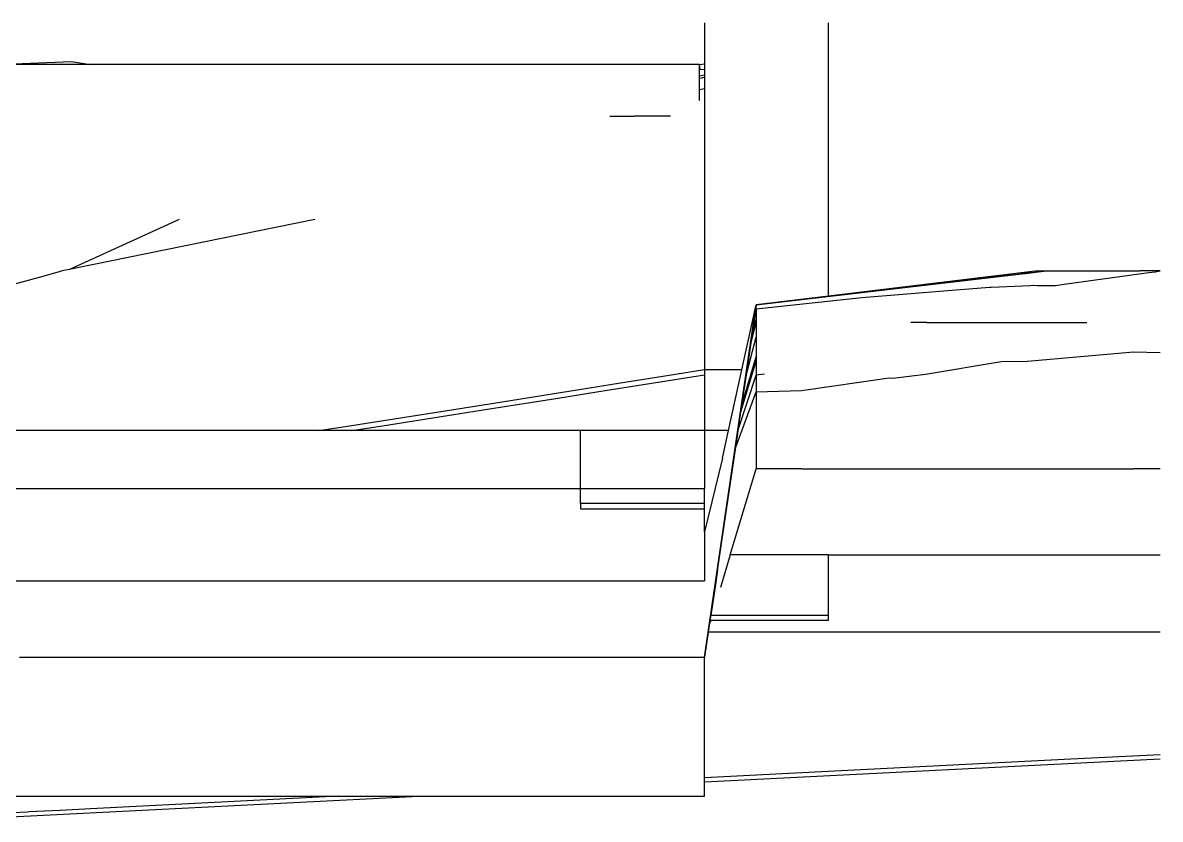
# Model space of a CAD drawing. Extents: x -30.9 to 30.9, y -11.7 to 11.7.
# Drawn here: x 8.9 to 30.93, y -3.76 to 11.67 of the extents above; entities that cross this region are included whole.
import ezdxf

# ---------------------------------------------------------------- set-up
doc = ezdxf.new("R2010")
doc.units = 0
doc.layers.get('0').update_dxf_attribs({"linetype": 'CONTINUOUS'})
doc.layers.add('SECTIONCUTEDGES', color=7, linetype='CONTINUOUS')

msp = doc.modelspace()

# ---------------------------------------------------------------- linework, layer by layer
for p, q in [((22.107, 11.673), (22.107, 11.651)), ((22.107, 11.651), (22.107, 11.428)), ((24.509, 8.863), (24.509, 11.673)), ((22.107, 11.428), (22.107, 10.877)), ((8.36, 10.863), (9.849, 10.923)), ((9.851, 10.863), (8.36, 10.863)), ((9.849, 10.923), (10.214, 10.863)), ((10.214, 10.863), (9.851, 10.863)), ((10.941, 10.863), (10.214, 10.863)), ((12.151, 10.863), (10.941, 10.863)), ((19.551, 10.863), (12.151, 10.863)), ((22.007, 10.863), (19.551, 10.863)), ((22.007, 10.863), (22.107, 10.877)), ((22.007, 10.642), (22.007, 10.863)), ((22.021, 10.764), (22.007, 10.863)), ((22.107, 10.877), (22.107, 10.776)), ((22.007, 10.642), (22.107, 10.666)), ((22.007, 10.591), (22.007, 10.642)), ((22.107, 10.611), (22.007, 10.591)), ((22.007, 10.403), (22.007, 10.591)), ((22.021, 10.764), (22.107, 10.776)), ((22.107, 10.776), (22.107, 10.666)), ((22.107, 10.666), (22.107, 10.611)), ((22.107, 10.611), (22.107, 10.418)), ((22.007, 10.376), (22.007, 10.403)), ((22.107, 10.392), (22.007, 10.376)), ((22.007, 10.235), (22.007, 10.376)), ((22.107, 10.418), (22.107, 10.392)), ((22.107, 10.392), (22.107, 10.256)), ((22.007, 10.226), (22.007, 10.235)), ((22.007, 10.165), (22.007, 10.226)), ((22.107, 10.256), (22.107, 10.247)), ((22.107, 10.247), (22.107, 10.041)), ((22.107, 10.041), (22.107, 9.863)), ((20.275, 9.863), (20.327, 9.863)), ((20.327, 9.863), (20.751, 9.863)), ((21.451, 9.863), (20.751, 9.863)), ((22.107, 9.863), (22.107, 9.374)), ((22.107, 9.374), (22.107, 9.327)), ((22.107, 9.327), (22.107, 9.004)), ((22.107, 9.004), (22.107, 8.951)), ((22.107, 8.951), (22.107, 8.922)), ((22.107, 8.922), (22.107, 8.863)), ((22.107, 8.863), (22.107, 8.286)), ((24.509, 8.739), (24.509, 8.863)), ((24.509, 7.863), (24.509, 8.739)), ((22.107, 8.286), (22.107, 7.863)), ((11.931, 7.863), (9.806, 6.893)), ((14.561, 7.863), (9.866, 6.905)), ((22.107, 7.863), (22.107, 7.417)), ((24.509, 7.803), (24.509, 7.863)), ((24.509, 7.781), (24.509, 7.803)), ((24.509, 7.709), (24.509, 7.781)), ((24.509, 7.357), (24.509, 7.709)), ((22.107, 7.417), (22.107, 7.247)), ((24.509, 6.867), (24.509, 7.357)), ((22.107, 7.247), (22.107, 6.863)), ((9.229, 6.746), (9.661, 6.863)), ((9.806, 6.893), (9.661, 6.863)), ((9.866, 6.905), (9.806, 6.893)), ((22.107, 6.863), (22.107, 6.767)), ((23.107, 6.206), (28.721, 6.863)), ((24.509, 6.865), (24.509, 6.867)), ((24.509, 6.863), (24.509, 6.865)), ((28.561, 6.863), (24.509, 6.378)), ((24.509, 6.422), (24.509, 6.863)), ((28.326, 6.816), (28.471, 6.833)), ((28.476, 6.834), (28.337, 6.818)), ((28.471, 6.833), (28.731, 6.863)), ((28.721, 6.863), (28.476, 6.834)), ((28.561, 6.863), (28.721, 6.863)), ((28.721, 6.863), (28.731, 6.863)), ((28.731, 6.863), (28.981, 6.863)), ((28.981, 6.863), (30.531, 6.863)), ((30.933, 6.863), (30.531, 6.863)), ((7.905, 6.385), (9.229, 6.746)), ((22.107, 6.767), (22.107, 6.253)), ((23.107, 6.205), (26.593, 6.613)), ((28.215, 6.804), (26.593, 6.613)), ((26.593, 6.613), (28.199, 6.801)), ((28.199, 6.801), (28.326, 6.816)), ((28.337, 6.818), (28.215, 6.804)), ((24.509, 6.378), (24.509, 6.422)), ((22.107, 6.253), (22.107, 5.949)), ((22.107, -0.617), (23.107, 6.21)), ((23.107, 6.206), (22.107, -0.617)), ((23.107, 6.205), (22.107, -0.617)), ((22.829, 4.948), (23.107, 6.21)), ((24.509, 6.378), (23.107, 6.21)), ((23.107, 6.206), (23.107, 6.21)), ((23.107, 6.205), (23.107, 6.206)), ((23.107, 6.152), (23.107, 6.205)), ((22.107, -0.617), (23.107, 6.152)), ((22.107, -0.617), (23.107, 6.143)), ((22.107, 5.949), (22.107, 5.911)), ((23.107, 6.095), (23.093, 6.036)), ((23.107, 6.143), (23.107, 6.152)), ((23.107, 6.127), (23.107, 6.143)), ((23.107, 6.127), (23.107, 6.095)), ((23.107, 6.095), (23.107, 5.926)), ((22.107, 5.911), (22.107, 5.889)), ((22.107, 5.889), (22.107, 5.863)), ((22.107, 5.863), (22.107, 5.064)), ((23.009, 5.469), (23.107, 5.863)), ((23.031, 5.614), (23.107, 5.926)), ((23.107, 5.926), (23.107, 5.863)), ((23.107, 5.863), (23.107, 5.581)), ((26.411, 5.863), (26.101, 5.863)), ((26.411, 5.863), (26.861, 5.863)), ((26.861, 5.863), (27.481, 5.863)), ((27.481, 5.863), (29.511, 5.863)), ((22.924, 4.893), (23.107, 5.581)), ((23.107, 5.581), (23.107, 5.197)), ((28.362, 5.117), (30.413, 5.296)), ((30.413, 5.296), (30.933, 5.285)), ((22.824, 4.212), (23.107, 5.161)), ((22.831, 4.265), (23.107, 5.197)), ((23.058, 4.948), (23.107, 5.109)), ((23.058, 4.948), (23.107, 5.107)), ((23.107, 5.197), (23.107, 5.161)), ((23.107, 5.161), (23.107, 5.109)), ((23.107, 5.109), (23.107, 5.107)), ((23.107, 5.107), (23.107, 4.863)), ((26.388, 4.863), (27.85, 5.111)), ((27.85, 5.111), (28.362, 5.117)), ((20.058, 4.527), (22.107, 4.851)), ((20.317, 4.669), (21.544, 4.863)), ((21.544, 4.863), (22.107, 4.952)), ((22.107, 5.064), (22.107, 4.952)), ((22.107, 4.948), (22.107, 4.952)), ((22.107, 4.948), (22.107, 4.948)), ((22.829, 4.948), (22.107, 4.948)), ((22.107, 4.948), (22.107, 4.948)), ((22.108, 4.948), (22.107, 4.948)), ((22.107, 4.948), (22.107, 4.851)), ((22.107, 4.851), (22.107, 4.709)), ((22.57, 3.77), (22.829, 4.948)), ((22.763, 3.806), (23.107, 4.848)), ((22.812, 4.137), (23.058, 4.948)), ((22.813, 4.14), (23.058, 4.948)), ((23.058, 4.948), (23.058, 4.948)), ((23.271, 4.863), (23.107, 4.848)), ((23.107, 4.863), (23.107, 4.848)), ((23.107, 4.848), (23.107, 4.524)), ((25.756, 4.784), (26.388, 4.863)), ((19.839, 4.593), (20.317, 4.669)), ((22.107, 4.709), (22.107, 4.281)), ((23.986, 4.548), (25.681, 4.796)), ((25.681, 4.796), (25.756, 4.784)), ((18.185, 4.331), (19.839, 4.593)), ((19.23, 4.395), (20.058, 4.527)), ((22.711, 3.45), (23.107, 4.524)), ((23.107, 4.524), (23.986, 4.548)), ((23.107, 4.524), (23.107, 3.032)), ((16.961, 4.137), (18.185, 4.331)), ((17.131, 4.063), (18.024, 4.204)), ((18.024, 4.204), (19.23, 4.395)), ((22.107, 4.281), (22.107, 3.94)), ((15.231, 3.863), (16.961, 4.137)), ((15.87, 3.863), (17.131, 4.063)), ((8.922, 3.77), (7.292, 3.77)), ((9.297, 3.77), (8.922, 3.77)), ((14.64, 3.77), (9.297, 3.77)), ((14.64, 3.77), (15.231, 3.863)), ((15.279, 3.77), (14.64, 3.77)), ((15.279, 3.77), (15.87, 3.863)), ((16.948, 3.77), (15.279, 3.77)), ((17.27, 3.77), (16.948, 3.77)), ((17.498, 3.77), (17.27, 3.77)), ((18.641, 3.77), (17.498, 3.77)), ((19.705, 3.77), (18.641, 3.77)), ((19.705, 2.645), (19.705, 3.77)), ((21.206, 3.77), (19.705, 3.77)), ((21.459, 3.77), (21.206, 3.77)), ((22.107, 3.77), (21.459, 3.77)), ((22.107, 3.94), (22.107, 3.863)), ((22.107, 3.863), (22.107, 3.77)), ((22.57, 3.77), (22.107, 3.77)), ((22.107, 3.77), (22.107, 2.645)), ((22.453, 3.237), (22.57, 3.77)), ((22.453, 3.237), (22.107, 1.812)), ((22.606, 1.363), (23.107, 3.032)), ((23.986, 3.032), (23.107, 3.032)), ((23.986, 3.032), (25.681, 3.032)), ((25.681, 3.032), (25.756, 3.032)), ((25.756, 3.032), (26.388, 3.032)), ((26.388, 3.032), (27.85, 3.032)), ((27.85, 3.032), (28.362, 3.032)), ((28.362, 3.032), (30.413, 3.032)), ((30.933, 3.032), (30.413, 3.032)), ((22.107, 2.645), (19.705, 2.645)), ((22.107, 2.358), (22.107, 2.645)), ((22.606, 1.363), (22.417, 0.731)), ((24.509, 1.363), (22.606, 1.363)), ((24.509, 1.363), (30.933, 1.363)), ((24.509, 0.195), (24.509, 1.363)), ((22.226, 0.096), (22.2, 0.01)), ((22.213, 0.096), (22.226, 0.096)), ((22.226, 0.096), (24.509, 0.096)), ((22.228, 0.195), (24.509, 0.195)), ((24.509, 0.096), (24.509, 0.195)), ((22.581, -0.137), (22.178, -0.137)), ((24.056, -0.137), (22.581, -0.137)), ((28.034, -0.137), (24.056, -0.137)), ((29.258, -0.137), (28.034, -0.137)), ((30.933, -0.137), (29.258, -0.137)), ((22.107, -2.422), (22.107, -0.617)), ((22.107, -2.956), (22.107, -2.422)), ((22.107, -3.034), (30.933, -2.587)), ((29.2, -2.596), (23.993, -2.86)), ((30.933, -2.508), (29.2, -2.596)), ((23.993, -2.86), (22.107, -2.956)), ((22.107, -3.034), (22.107, -2.956)), ((22.107, -3.315), (22.107, -3.034)), ((7.806, -3.759), (16.571, -3.315)), ((7.845, -3.315), (9.003, -3.315)), ((9.003, -3.315), (9.004, -3.315)), ((9.004, -3.315), (9.037, -3.315)), ((9.037, -3.315), (9.469, -3.315)), ((9.469, -3.315), (9.481, -3.315)), ((9.481, -3.315), (9.485, -3.315)), ((9.485, -3.315), (9.637, -3.315)), ((9.637, -3.315), (10.21, -3.315)), ((10.21, -3.315), (10.223, -3.315)), ((15.016, -3.315), (10.218, -3.558)), ((10.223, -3.315), (15.016, -3.315)), ((15.016, -3.315), (16.571, -3.315)), ((16.571, -3.315), (22.107, -3.315)), ((8.995, -3.62), (7.813, -3.68)), ((9.03, -3.618), (8.995, -3.62)), ((9.474, -3.596), (9.03, -3.618)), ((9.63, -3.588), (9.474, -3.596)), ((10.218, -3.558), (9.63, -3.588))]:
    msp.add_line(p, q)
at = {"layer": 'SECTIONCUTEDGES'}
for p, q in [((29.116, 6.612), (30.711, 6.832)), ((30.711, 6.832), (30.714, 6.832)), ((30.714, 6.832), (30.843, 6.85)), ((30.843, 6.85), (30.87, 6.854)), ((30.87, 6.854), (30.933, 6.863)), ((28.902, 6.582), (29.116, 6.612)), ((25.152, 6.351), (25.947, 6.414)), ((25.947, 6.414), (26.581, 6.464)), ((26.581, 6.464), (27.627, 6.547)), ((27.627, 6.547), (27.659, 6.549)), ((27.659, 6.549), (28.418, 6.583)), ((28.418, 6.583), (28.479, 6.586)), ((28.479, 6.586), (28.554, 6.585)), ((28.554, 6.585), (28.902, 6.582)), ((23.107, 6.127), (25.152, 6.351)), ((23.031, 5.614), (23.093, 6.036)), ((23.093, 6.036), (23.107, 6.127)), ((23.009, 5.469), (23.031, 5.614)), ((22.924, 4.893), (23.009, 5.469)), ((22.831, 4.265), (22.924, 4.893)), ((22.813, 4.14), (22.824, 4.212)), ((22.824, 4.212), (22.831, 4.265)), ((22.766, 3.824), (22.812, 4.137)), ((22.812, 4.137), (22.813, 4.14)), ((22.711, 3.45), (22.763, 3.806)), ((22.763, 3.806), (22.766, 3.824)), ((22.358, 1.068), (22.711, 3.45)), ((19.705, 2.645), (7.107, 2.645)), ((19.705, 2.358), (19.705, 2.645)), ((22.107, 2.358), (19.705, 2.358)), ((19.705, 2.358), (19.705, 2.257)), ((19.705, 2.257), (22.107, 2.257)), ((22.107, 2.257), (22.107, 2.358)), ((22.107, 1.812), (22.107, 2.257)), ((22.107, 1.812), (22.107, 0.863)), ((22.358, 1.068), (22.304, 0.7)), ((7.107, 0.863), (16.249, 0.863)), ((16.249, 0.863), (22.107, 0.863)), ((22.304, 0.7), (22.228, 0.195)), ((22.2, 0.01), (22.178, -0.137)), ((22.213, 0.096), (22.2, 0.01)), ((22.228, 0.195), (22.213, 0.096)), ((22.178, -0.137), (22.107, -0.617)), ((8.839, -0.617), (22.107, -0.617))]:
    msp.add_line(p, q, dxfattribs=at)

doc.saveas('drawing.dxf')
